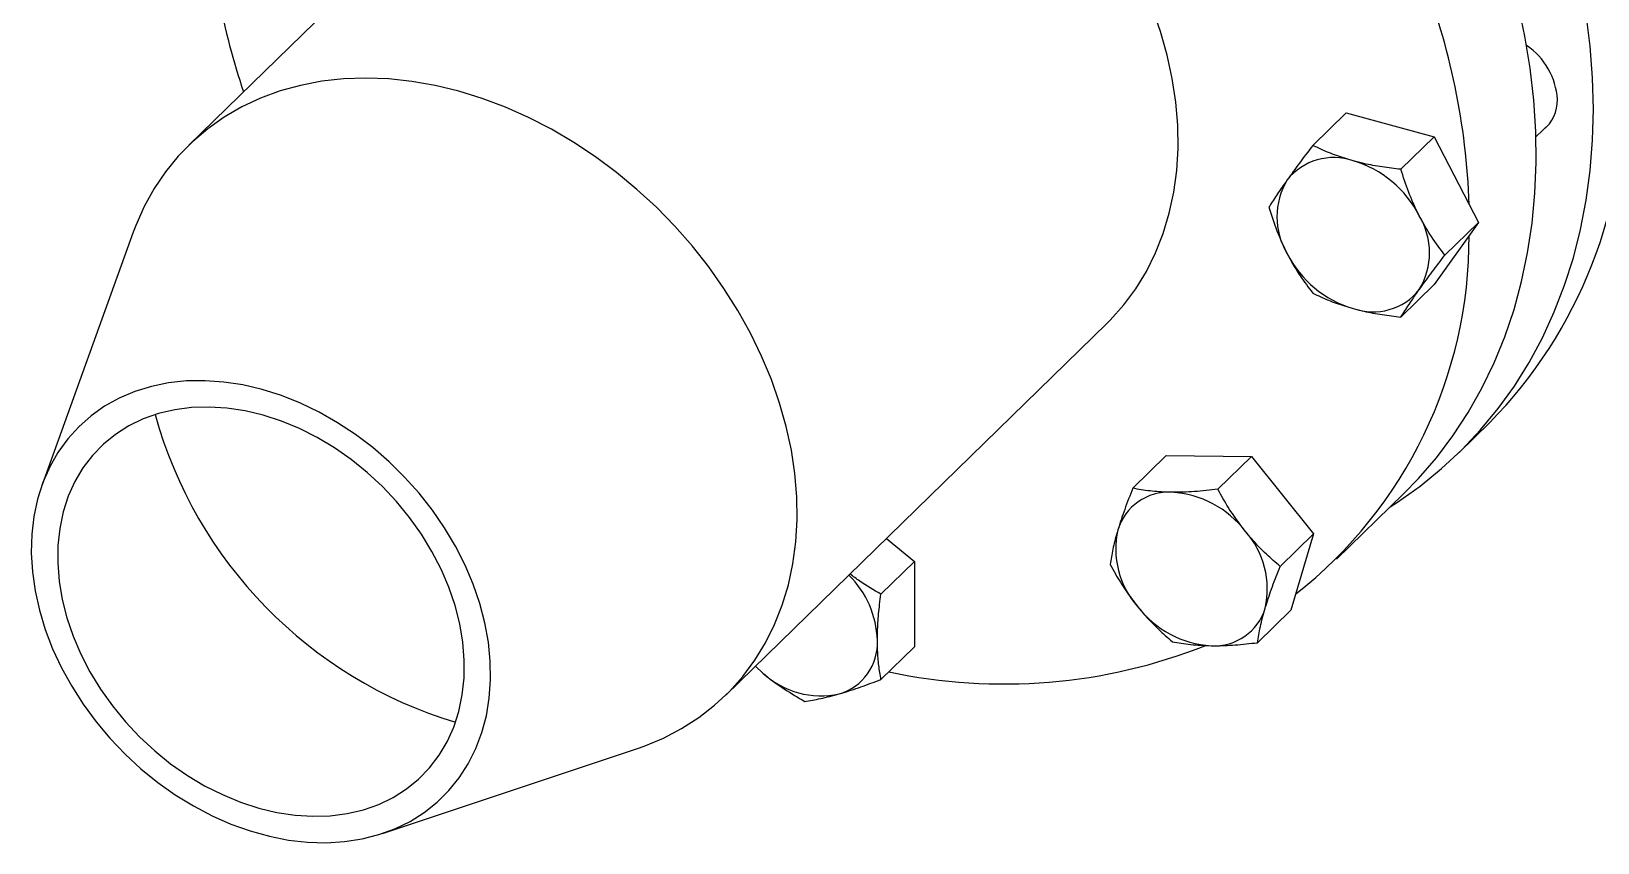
# Model space of a CAD drawing. Header units: inches. Extents: x 0.9 to 37.1, y -8.4 to 11.7.
# Drawn here: x 2.7765 to 2.9007, y 0.549 to 0.6134 of the extents above; entities that cross this region are included whole.
import ezdxf

# ---------------------------------------------------------------- set-up
doc = ezdxf.new("R2010")
doc.units = ezdxf.units.IN
doc.header["$MEASUREMENT"] = 0

msp = doc.modelspace()

# ---------------------------------------------------------------- linework, layer by layer
at = {"color": 7, "linetype": 'Continuous', "lineweight": 25}
for p, q in [((2.819184350696774, 0.6338005117114358), (2.788995758301786, 0.6043355200598455)), ((2.880737148627707, 0.6069086220212734), (2.878085694403222, 0.6043207214140881)), ((2.880737148627707, 0.6069086220212734), (2.887715608849605, 0.6050120260632766)), ((2.895768489810083, 0.6050002572797636), (2.896863066891381, 0.6060685980669228)), ((2.887715608849605, 0.6050120260632766), (2.88506415462512, 0.6024241254560915)), ((2.887715608849605, 0.6050120260632766), (2.891204838960554, 0.598206418196147)), ((2.784601419815337, 0.5974356805959244), (2.777376605892197, 0.5774156317534325)), ((2.891204838960554, 0.598206418196147), (2.887715608849605, 0.593297406287014)), ((2.891204838960554, 0.598206418196147), (2.888553384736068, 0.5956185175889618)), ((2.887715608849605, 0.593297406287014), (2.88506415462512, 0.5907095056798289)), ((2.831559271094559, 0.5607267332733566), (2.861747863489547, 0.590191724924947)), ((2.889671915978505, 0.5799649850429441), (2.892102621129183, 0.5823374277867165)), ((2.866474775375112, 0.5797202342000706), (2.863823321150626, 0.5771323335928856)), ((2.866474775375112, 0.5797202342000706), (2.873215450331173, 0.5796387699750681)), ((2.873215450331173, 0.5796387699750681), (2.870563996106688, 0.577050869367883)), ((2.873215450331173, 0.5796387699750681), (2.878149966876318, 0.5735152006149042)), ((2.879973205043084, 0.571518805756158), (2.885272907847987, 0.5766914781636425)), ((2.844299054876671, 0.5731611528008245), (2.846509630924622, 0.5713234137458338)), ((2.878149966876318, 0.5735152006149042), (2.875498512651832, 0.570927300007719)), ((2.878149966876318, 0.5735152006149042), (2.876343808465401, 0.5674730954797429)), ((2.846509630924622, 0.5713234137458338), (2.843858176700136, 0.5687355131386486)), ((2.846509630924622, 0.5713234137458338), (2.846509630924622, 0.5645599748645544)), ((2.876343808465401, 0.5674730954797429), (2.873692354240914, 0.564885194872558)), ((2.846509630924622, 0.5645599748645544), (2.843858176700136, 0.5619720742573693)), ((2.833905203811371, 0.5630164355228575), (2.83450805335541, 0.562466954730268)), ((2.833910409202225, 0.5630215161439098), (2.83450805335541, 0.562466954730268)), ((2.804365463254482, 0.5497639825097956), (2.824554870413465, 0.5565010538652533))]:
    msp.add_line(p, q, dxfattribs=at)
at = {"color": 7, "linetype": 'Continuous', "lineweight": 25, "flags": 128}
for points in [[(2.885272907847987, 0.5766914781636425), (2.886458530988856, 0.5779108360074663), (2.887879941019593, 0.5795582668974849), (2.889193244679745, 0.5813022434627567), (2.890395070737654, 0.5831382889404505), (2.891482334123065, 0.585061690228158), (2.892452243846462, 0.587067509982359), (2.893302310163495, 0.5891505992925126), (2.894030350966119, 0.5913056108982352), (2.894634497384038, 0.5935270129156422), (2.89511319858206, 0.5958091030376147), (2.895465225741075, 0.5981460231715399), (2.895689675212417, 0.6005317744769497), (2.895785970837509, 0.6029602327644603), (2.895753865426864, 0.6054251642164766), (2.895593441394611, 0.6079202413893137), (2.895305110546939, 0.6104390594556536), (2.894889613024999, 0.6129751526456451), (2.894348015404972, 0.6155220108444425), (2.893681707960178, 0.6180730963035765), (2.892892401092276, 0.620621860423262), (2.891982120940671, 0.6231617605625572)], [(2.861747863489547, 0.590191724924947), (2.862032046745208, 0.5904755323739679), (2.863095369233912, 0.5916658709842986), (2.864050852983206, 0.5929530924815195), (2.864893944677899, 0.5943310626689985), (2.865620626602124, 0.5957932148912682), (2.866227435785584, 0.5973325813271291), (2.866711480506179, 0.5989418261944904), (2.867070454070384, 0.6006132807087134), (2.867302645805688, 0.6023389796278612), (2.867406949212736, 0.6041106992107053), (2.867382867238291, 0.6059199964065968), (2.86723051464393, 0.6077582490904478), (2.866950617459144, 0.6096166971510841), (2.866544509521485, 0.6114864842371641), (2.866014126120215, 0.6133586999617263), (2.865361994773776, 0.6152244223642405)], [(2.900324726360248, 0.6071937363994452), (2.900260728218961, 0.6096785549963052), (2.900068895459959, 0.6121918833727122), (2.89974971266944, 0.6147273726430608)], [(2.835173402378789, 0.58575943071265), (2.834402630790027, 0.5876097687762234), (2.833516892036571, 0.5894359047973439), (2.832520407066943, 0.5912291364062521), (2.83141792458582, 0.592980918037699), (2.830214698424292, 0.5946829016544539), (2.828916462502965, 0.5963269765295036), (2.827529403507219, 0.5979053078973612), (2.82606013140483, 0.5994103742902902), (2.82451564794647, 0.6008350033815251), (2.82290331329917, 0.6021724061646736), (2.82123081097178, 0.6034162093064239), (2.819506111199543, 0.6045604855183814), (2.817737432962296, 0.6055997818032949), (2.815933204817294, 0.606529145441074), (2.814102024733286, 0.6073441475907548), (2.812252619117289, 0.6080409043959442), (2.810393801229276, 0.6086160954931642), (2.808534429182988, 0.609066979834896), (2.806683363732974, 0.6093914087519195), (2.804849426049079, 0.609587836192701), (2.803041355679533, 0.6096553260910326), (2.80126776890304, 0.609593556826814), (2.799537117668278, 0.609402822758719), (2.797857649316512, 0.6090840328214416), (2.796237367279265, 0.6086387061942091), (2.794683992938318, 0.6080689650612012), (2.793204928829807, 0.6073775244983748), (2.791807223367773, 0.6065676795348928), (2.790497537255252, 0.605643289450807), (2.789282111742999, 0.6046087593858331), (2.788166738887082, 0.6034690193468534), (2.787156733947096, 0.6022295007141881), (2.786256910056536, 0.6008961103585955), (2.785471555286016, 0.5994752024923431), (2.784804412208667, 0.5979735483884909), (2.784601419815337, 0.5974356805959244)], [(2.884216162343431, 0.5756600621551664), (2.884802204243549, 0.5760390983873067), (2.886591624110417, 0.5773089881547272), (2.888287738702862, 0.5786891560368251), (2.88988626348822, 0.5801761156097487), (2.891383160454152, 0.5817661106845665), (2.892774648309009, 0.5834551247957273), (2.894057212033706, 0.5852388913469998), (2.895227611760961, 0.5871129043892662), (2.896282890959489, 0.58907243000294), (2.897220383902447, 0.5911125182562579), (2.898037722401297, 0.5932280157092369), (2.89873284178806, 0.5954135784317106), (2.899303986130833, 0.5976636855025622), (2.89974971266944, 0.5999726529560478), (2.900068895459959, 0.60233464813999), (2.900260728218961, 0.604743704449561), (2.900324726360248, 0.6071937363994452)], [(2.811538361723041, 0.5695282368499034), (2.810896482809326, 0.5710428881950187), (2.810141144517933, 0.5725316189987254), (2.809277645004268, 0.5739839868840874), (2.808312041096994, 0.5753898045339133), (2.807251105813735, 0.5767392111474685), (2.806102280853224, 0.578022741606906), (2.804873624397128, 0.5792313928682685), (2.803573754587699, 0.5803566871113718), (2.802211789077694, 0.5813907312056239), (2.800797281076594, 0.5823262720746628), (2.799340152341706, 0.5831567475714778), (2.79785062358416, 0.5838763325071543), (2.796339142777963, 0.5844799795103897), (2.794816311874975, 0.5849634544311759), (2.793292812439826, 0.5853233660403199), (2.791779330726422, 0.5855571898164799), (2.790286482721548, 0.585663285653868), (2.788824739681347, 0.5856409093664149), (2.787404354682986, 0.5854902179076996), (2.786035290706684, 0.5852122682700335), (2.784727150752562, 0.5848090100704181), (2.783489110482501, 0.584283271875383), (2.782329853859466, 0.5836387413606244), (2.781257512235742, 0.5828799394446084), (2.780279607317343, 0.5820121885775776), (2.779402998404649, 0.5810415754083862), (2.778633834279339, 0.5799749080910309), (2.777977510075108, 0.5788196685303444), (2.77743862943468, 0.5775839599018057), (2.777020972218565, 0.5762764498135892), (2.776727467992045, 0.5749063095095186), (2.776560175476388, 0.5734831495393825), (2.77652026810839, 0.5720169523478328), (2.776608025809567, 0.5705180022547063), (2.776822833022697, 0.5689968133179127), (2.777163183029518, 0.5674640555848708), (2.777626688519277, 0.5659304802497929), (2.778210098333987, 0.564406844241782), (2.77890932027298, 0.5629038347727036), (2.779719449796743, 0.5614319943740723), (2.780634804428745, 0.5600016469487687), (2.781648963613923, 0.558622825356278), (2.782754813754266, 0.55730520103939), (2.783944598105592, 0.5560580161859754), (2.785209971185534, 0.5548900189016801), (2.786542057311106, 0.5538094018482485), (2.78793151285524, 0.552823744777888), (2.789368591785617, 0.5519399613667536), (2.790843214026079, 0.5511642507204771), (2.792345036161126, 0.5505020538918943), (2.793863523987534, 0.5499580157159708), (2.795388026404238, 0.5495359522296189), (2.796907850122134, 0.5492388239049438), (2.798412334669835, 0.5490687148836564), (2.799890927169209, 0.5490268183583179), (2.801333256356241, 0.5491134282029508), (2.802729205327994, 0.5493279369117244), (2.80406898250542, 0.549668839860171), (2.805343190314249, 0.5501337458590453), (2.806542891102218, 0.5507193939267998), (2.807659669830285, 0.5514216761630267), (2.808685693098074, 0.5522356665624284), (2.80961376408956, 0.5531556555672039), (2.810437373053556, 0.5541751901154963), (2.811150742964941, 0.5552871189049835), (2.811748870046343, 0.5564836425541271), (2.81222755886604, 0.5577563683092295), (2.812583451765898, 0.5590963689135706), (2.812814052412932, 0.5604942452257006), (2.812917743309293, 0.5619401921476621), (2.812893797137843, 0.5634240674007093), (2.812742381863768, 0.5649354626661046), (2.812464559556426, 0.5664637765919978), (2.812062278939688, 0.5679982891542903), (2.811538361723041, 0.5695282368499034)], [(2.824554870413465, 0.5565010538652533), (2.825103183302277, 0.5566930218265853), (2.82662030651921, 0.5573239886420417), (2.828059548890648, 0.5580750789494524), (2.829414051771266, 0.5589427134614586), (2.830677360337999, 0.5599227575044918), (2.831843454350221, 0.5610105407223773), (2.832906776838924, 0.5622008793327082), (2.833862260588218, 0.5634881008299291), (2.83470535228291, 0.5648660710174083), (2.835432034207136, 0.566328223239678), (2.836038843390595, 0.5678675896755387), (2.83652288811119, 0.5694768345429), (2.836881861675396, 0.571148289057123), (2.837114053410701, 0.5728739879762708), (2.837218356817749, 0.5746457075591149), (2.837194274843304, 0.5764550047550064), (2.837041922248941, 0.5782932574388576), (2.836762025064155, 0.5801517054994938), (2.836355917126497, 0.5820214925855738), (2.835825533725226, 0.583893708310136), (2.835173402378789, 0.58575943071265)], [(2.809615977269248, 0.5692789570656333), (2.809002966753951, 0.5707155237756745), (2.808274966253971, 0.5721249730831369), (2.807437837201277, 0.5734959569309401), (2.806498319666777, 0.5748174369632667), (2.805463978093232, 0.5760787733999142), (2.804343140390809, 0.5772698107015483), (2.803144830885646, 0.578380959336135), (2.801878697661284, 0.5794032729882136), (2.800554934877971, 0.5803285205893681), (2.799184200695279, 0.5811492525899504), (2.797777531458868, 0.5818588609384753), (2.796346252842321, 0.5824516322857626), (2.79490188865948, 0.5829227939854682), (2.793456068081475, 0.5832685525206246), (2.792020432005469, 0.5834861240468094), (2.790606539329007, 0.5835737568060241), (2.789225773884564, 0.5835307452308183), (2.787889252783621, 0.5833574356251052), (2.786607736908222, 0.5830552233759256), (2.785391544270676, 0.5826265417186124), (2.784250466938992, 0.5820748421458092), (2.783193692196901, 0.581404566618082), (2.782229728573253, 0.5806211117998645), (2.781366337336345, 0.5797307856086894), (2.780610470004749, 0.5787407564275443), (2.779968212377779, 0.577658995389268), (2.779444735536202, 0.5764942121976758), (2.779044254207752, 0.5752557850021448), (2.778769992832602, 0.5739536848902701), (2.778624159602083, 0.5725983956065301), (2.77860792867962, 0.57120082914334), (2.778721430747057, 0.569772237884106), (2.778963751952482, 0.5683241240056491), (2.779332941268034, 0.5668681468694419), (2.779826026198425, 0.5654160291472837), (2.780439036713723, 0.5639794624372426), (2.781167037213702, 0.5625700131297799), (2.782004166266397, 0.5611990292819768), (2.782943683800896, 0.5598775492496503), (2.783978025374442, 0.558616212813003), (2.785098863076865, 0.5574251755113687), (2.786297172582027, 0.556314026876782), (2.787563305806389, 0.5552917132247035), (2.788887068589702, 0.5543664656235491), (2.790257802772395, 0.5535457336229666), (2.791664472008806, 0.5528361252744418), (2.793095750625353, 0.5522433539271545), (2.794540114808193, 0.5517721922274488), (2.795985935386199, 0.5514264336922926), (2.797421571462205, 0.5512088621661075), (2.798835464138667, 0.5511212294068932), (2.800216229583111, 0.5511642409820988), (2.801552750684053, 0.5513375505878121), (2.802834266559452, 0.5516397628369912), (2.804050459196997, 0.5520684444943047), (2.805191536528682, 0.5526201440671079), (2.806248311270773, 0.5532904195948352), (2.80721227489442, 0.5540738744130524), (2.808075666131328, 0.5549642006042277), (2.808831533462923, 0.555954229785373), (2.809473791089895, 0.5570359908236492), (2.80999726793147, 0.5582007740152414), (2.810397749259922, 0.5594392012107723), (2.810672010635072, 0.5607413013226471), (2.810817843865589, 0.5620965906063871), (2.810834074788053, 0.563494157069577), (2.810720572720617, 0.5649227483288111), (2.810478251515191, 0.5663708622072678), (2.810109062199638, 0.5678268393434754), (2.809615977269248, 0.5692789570656333)]]:
    msp.add_lwpolyline(points, dxfattribs=at)
at = {"color": 7, "linetype": 'Continuous', "lineweight": 25}
for centre, radius, start, end in [((2.835183605664602, 0.5977813422854753), 0.05532161132026688, 1.916387765533691, 21.42466818692109), ((2.848457711366761, 0.6270253637869581), 0.05813439546727345, 190.9266816196517, 198.5122423844867), ((2.891965772070025, 0.6076545753304881), 0.005512048492008812, 3.279664666348618, 56.31861765641211), ((2.865502871298276, 0.6084423973674278), 0.03726950667605738, 315.5378643067571, 1.727892839036084), ((2.894556583882142, 0.607861583410889), 0.002914223292197445, 307.575360984789, 2.130427519363385), ((2.879732548685638, 0.5986601086413781), 0.004699891735859609, 70.64630427552909, 141.4634590774392), ((2.878844996815381, 0.5948298780922447), 0.008618642948833978, 27.00485865070255, 73.51897405238329), ((2.880927292466818, 0.5986595502881646), 0.005683674415826017, 148.9841664542813, 211.0158335457214), ((2.881652881366458, 0.595814656351169), 0.005683674415826491, 328.9841664542896, 31.01583354571828), ((2.854500900059755, 0.5970282778772178), 0.0359736891174374, 308.1486299520465, 0.2393969521593587), ((2.883735177017895, 0.59964432854709), 0.008618642948834878, 207.0048586507086, 253.5189740523862), ((2.882847625147638, 0.5958140979979554), 0.004699891735859264, 250.6463042755289, 321.4634590774452), ((2.820361406094957, 0.5923733138058442), 0.03530786844610757, 195.4457495671728, 253.1643176708828), ((2.866661175241921, 0.5726147453154556), 0.004206142608723575, 86.62463438586423, 163.1599187346097), ((2.866442784879866, 0.5688935380843833), 0.007933752699036121, 37.38878900586223, 86.6324531039662), ((2.869339191622048, 0.5723145948139885), 0.006873655545998563, 167.2356603167656, 221.6062555563405), ((2.867606808574426, 0.5691469131968709), 0.006873655545999855, 347.2356603167725, 41.60625555633506), ((2.835919953807062, 0.5648211122430306), 0.007657621296214475, 1.90585001598057, 45.17132160353437), ((2.870503215316608, 0.5725679699264754), 0.007933752699034733, 217.3887890058599, 266.6324531039729), ((2.870284824954555, 0.5688467626954044), 0.004206142608723685, 266.6246343858651, 343.1599187346091), ((2.839360678364265, 0.5648704914380591), 0.004217659933543252, 286.4011126591227, 2.789939621207971), ((2.853599131064266, 0.605029551144709), 0.04341924731411419, 257.8758762354597, 291.6211731722523), ((2.839118575313318, 0.5674914930458405), 0.006819303337511805, 227.4604730730749, 282.1305006095819)]:
    msp.add_arc(centre, radius, start, end, dxfattribs=at)
for points, knots in [([(2.878085694403222, 0.6043207214140881), (2.877722749705327, 0.6038443955497597), (2.876990205827443, 0.6028830105293516), (2.876369442794868, 0.6020224129084876), (2.876056241750215, 0.6015882052322302)], [0, 0, 0, 0, 0.4954579634770103, 0.9999999999999999, 0.9999999999999999, 0.9999999999999999, 0.9999999999999999]), ([(2.881290086916638, 0.6030944132077981), (2.880839756394645, 0.6032287155414552), (2.879932362228692, 0.6034993282316523), (2.878889761458201, 0.6039326474466781), (2.878295301481975, 0.6042195569028136), (2.878085694403222, 0.6043207214140881)], [0, 0, 0, 0, 0.3894480145147165, 0.7847188654868538, 1, 1, 1, 1]), ([(2.88506415462512, 0.6024241254560915), (2.884569022669855, 0.602482981307408), (2.883574078985712, 0.6026012492901542), (2.882311988091592, 0.6028329685984543), (2.881571342522525, 0.6030224563847618), (2.881290086916638, 0.6030944132077981)], [0, 0, 0, 0, 0.3805934879738666, 0.7647841813874815, 1, 1, 1, 1]), ([(2.886523932083061, 0.5987433112952348), (2.886482910075427, 0.5988243188678289), (2.8861723195024, 0.5994376527791269), (2.88564408114974, 0.600650025143792), (2.885258640735455, 0.6018291572067767), (2.88506415462512, 0.6024241254560915)], [0, 0, 0, 0, 0.07010571820324668, 0.5307925293049198, 1, 1, 1, 1]), ([(2.876056241750215, 0.6015882052322302), (2.876015219742581, 0.6015303445995827), (2.875704629169554, 0.6010922634795663), (2.875176390816895, 0.6003222771618661), (2.874790950402609, 0.5997170805377876), (2.874596464292273, 0.5994117095049554)], [0, 0, 0, 0, 0.07010571820324817, 0.5307925293049179, 1, 1, 1, 1]), ([(2.874596464292273, 0.5994117095049554), (2.874800185903898, 0.5987813758798898), (2.875211364301748, 0.5975091516519405), (2.875772915543227, 0.5963272263453195), (2.876056241750215, 0.5957308953440988)], [0, 0, 0, 0, 0.4954579634770035, 1, 1, 1, 1]), ([(2.888553384736068, 0.5956185175889618), (2.888190440038174, 0.5960934446006191), (2.887457896160289, 0.5970520062681407), (2.886837133127715, 0.5981761390514312), (2.886523932083061, 0.5987433112952348)], [0, 0, 0, 0, 0.4954579634770054, 1, 1, 1, 1]), ([(2.876056241750215, 0.5957308953440988), (2.876097944258175, 0.5956505519606851), (2.876413687114049, 0.5950422468353951), (2.877066350188378, 0.5939513168134964), (2.877743843697965, 0.5930572375248281), (2.878085694403222, 0.5926061016378256)], [0, 0, 0, 0, 0.07010571820324671, 0.530792529304921, 1, 1, 1, 1]), ([(2.886523932083062, 0.5928860014071038), (2.886565634591022, 0.5929445262289309), (2.886881377446895, 0.5933876361349559), (2.887534040521224, 0.594279064795422), (2.888211534030812, 0.595169314193817), (2.888553384736068, 0.5956185175889618)], [0, 0, 0, 0, 0.07010571820324922, 0.530792529304917, 0.9999999999999999, 0.9999999999999999, 0.9999999999999999, 0.9999999999999999]), ([(2.878085694403222, 0.5926061016378258), (2.87829530250618, 0.5925049370014154), (2.878884426996558, 0.5922206036954565), (2.879926370630464, 0.5917869611879311), (2.880833533953924, 0.5915161074488929), (2.881290086916638, 0.5913797934315356)], [0, 0, 0, 0, 0.2152816572951858, 0.6050705810156085, 1, 1, 1, 1]), ([(2.88506415462512, 0.5907095056798289), (2.885267876236744, 0.5910304249307492), (2.885679054634595, 0.5916781473907298), (2.886240605876074, 0.5924809524882632), (2.886523932083062, 0.5928860014071038)], [0, 0, 0, 0, 0.4954579634770069, 1, 1, 1, 1]), ([(2.881290086916638, 0.5913797934315356), (2.881571341160143, 0.5913078352846889), (2.882307274096243, 0.5911195488089885), (2.883568985010825, 0.5908873958772975), (2.884563908335775, 0.5907690232826103), (2.88506415462512, 0.5907095056798289)], [0, 0, 0, 0, 0.2352153999993366, 0.6154671935981841, 1, 1, 1, 1]), ([(2.863823321150626, 0.5771323335928856), (2.86359704557437, 0.5765639980679271), (2.863140345727084, 0.5754169067567493), (2.862804734380115, 0.5743643366588105), (2.862635404347635, 0.5738332707980132)], [0, 0, 0, 0, 0.4954579634770092, 1, 1, 1, 1]), ([(2.866908821031124, 0.5768135912530925), (2.866829255535208, 0.5768148890461801), (2.866226840041788, 0.5768247150474413), (2.865148389215992, 0.5768992216695533), (2.864267700434937, 0.5770541563940214), (2.863823321150626, 0.5771323335928855)], [0, 0, 0, 0, 0.0701057182032541, 0.5307925293049162, 1, 1, 1, 1]), ([(2.870563996106688, 0.577050869367883), (2.869937026940301, 0.5769797811353171), (2.868671593316048, 0.5768363012887793), (2.867499959528402, 0.5768212069709501), (2.866908821031124, 0.5768135912530925)], [0, 0, 0, 0, 0.4954579634770127, 0.9999999999999999, 0.9999999999999999, 0.9999999999999999, 0.9999999999999999]), ([(2.872746416781728, 0.5737110744605093), (2.872430781106033, 0.5741239321864658), (2.871794790524218, 0.5749558204854054), (2.871092760579995, 0.5760934564781156), (2.870701836322764, 0.5768012875478815), (2.870563996106688, 0.577050869367883)], [0, 0, 0, 0, 0.3894480145147154, 0.7847188654868484, 1, 1, 1, 1]), ([(2.862635404347635, 0.5738332707980132), (2.862614333917666, 0.5737619781781845), (2.862454803039105, 0.573222199241894), (2.862211375620246, 0.5722604698512261), (2.862082294624713, 0.5714826845484766), (2.862017162739709, 0.5710902284577243)], [0, 0, 0, 0, 0.07010571820324514, 0.530792529304918, 1, 1, 1, 1]), ([(2.875498512651832, 0.570927300007719), (2.875130630291272, 0.5712493141145051), (2.874391388504805, 0.5718963858664805), (2.873472832833984, 0.572838552467488), (2.872946346669186, 0.5734709321573089), (2.872746416781728, 0.5737110744605093)], [0, 0, 0, 0, 0.3805934879738717, 0.7647841813874858, 1, 1, 1, 1]), ([(2.862017162739709, 0.5710902284577243), (2.862155003715971, 0.5708406459665865), (2.862542419535057, 0.5701391694691392), (2.863243867007371, 0.5690013645940494), (2.863879623052226, 0.5681692276059338), (2.864199583414749, 0.5677504335503506)], [0, 0, 0, 0, 0.2152816572951876, 0.6050705810156095, 1, 1, 1, 1]), ([(2.843858176700136, 0.5687355131386486), (2.843284928758071, 0.5690611807865388), (2.842435151339792, 0.5695439474791565), (2.841657097977368, 0.5701410844577709), (2.841403908513694, 0.5703354011957443)], [0, 0, 0, 0, 0.6745859912671993, 1, 1, 1, 1]), ([(2.874310595848841, 0.5676282372128467), (2.874332346779137, 0.5677001940218553), (2.874497029940544, 0.5682450017441543), (2.874864882081072, 0.5693281734775882), (2.875286016171907, 0.5703910115546542), (2.875498512651832, 0.570927300007719)], [0, 0, 0, 0, 0.0701057182032462, 0.5307925293049179, 1, 1, 1, 1]), ([(2.843573339102605, 0.5650757834707172), (2.843582885551627, 0.565530808271911), (2.843602121183515, 0.5664476611828342), (2.843722301947011, 0.5676919150310102), (2.843822756383009, 0.5684634642474772), (2.843858176700136, 0.5687355131386486)], [0, 0, 0, 0, 0.3894480145147177, 0.7847188654868438, 1, 1, 1, 1]), ([(2.864199583414749, 0.5677504335503506), (2.864399511941215, 0.5675102899262116), (2.864922647114783, 0.5668819274873161), (2.86584080807661, 0.5659392968016971), (2.866580009613031, 0.5652920793025452), (2.866951679284853, 0.5649666590975604)], [0, 0, 0, 0, 0.2352153999993342, 0.6154671935981799, 1, 1, 1, 1]), ([(2.873692354240914, 0.564885194872558), (2.873759406730901, 0.5652981237841077), (2.873894741098153, 0.5661315525348585), (2.874171140654026, 0.5671263301094664), (2.874310595848841, 0.5676282372128467)], [0, 0, 0, 0, 0.4954579634770084, 1, 1, 1, 1]), ([(2.843858176700136, 0.5619720742573693), (2.843797502036919, 0.5623339246561979), (2.843675579239746, 0.5630610455077035), (2.843586390964168, 0.5641107579874545), (2.843576931337668, 0.5648101816359772), (2.843573339102605, 0.5650757834707172)], [0, 0, 0, 0, 0.3805934879738661, 0.7647841813874847, 1, 1, 1, 1]), ([(2.866951679284853, 0.5649666590975604), (2.867419425364971, 0.5648823407167177), (2.868363493509188, 0.5647121580028285), (2.869475915505738, 0.564669459797327), (2.870037179165351, 0.5646479167577674)], [0, 0, 0, 0, 0.4954579634770146, 1, 1, 1, 1]), ([(2.870037179165351, 0.5646479167577674), (2.870117425161594, 0.5646472831538598), (2.870724992937861, 0.5646424859386071), (2.871927868485326, 0.5646894216592611), (2.873100610361684, 0.5648195397091094), (2.873692354240914, 0.564885194872558)], [0, 0, 0, 0, 0.07010571820325454, 0.5307925293049179, 1, 1, 1, 1]), ([(2.83450805335541, 0.562466954730268), (2.834580035137595, 0.5624077283937081), (2.835125031939684, 0.561959307098132), (2.836209934935657, 0.5611698252090473), (2.837276489263926, 0.5605470805460586), (2.837814652868675, 0.5602328550970697)], [0, 0, 0, 0, 0.0701057182032466, 0.5307925293049235, 1, 1, 1, 1]), ([(2.840551577186873, 0.560824454449928), (2.840623558969057, 0.5608454037090461), (2.841168555771147, 0.5610040171648295), (2.84225345876712, 0.5613590505946388), (2.843320013095389, 0.5617664885794487), (2.843858176700136, 0.5619720742573693)], [0, 0, 0, 0, 0.07010571820324692, 0.5307925293049174, 1, 1, 1, 1]), ([(2.837814652868675, 0.5602328550970697), (2.838225788745052, 0.5602963802091964), (2.839055598550695, 0.5604245951473131), (2.840049906851736, 0.5606903632633964), (2.840551577186873, 0.560824454449928)], [0, 0, 0, 0, 0.4954579634770077, 0.9999999999999999, 0.9999999999999999, 0.9999999999999999, 0.9999999999999999])]:
    msp.add_open_spline(points, degree=3, knots=knots, dxfattribs=at)

doc.saveas('drawing.dxf')
